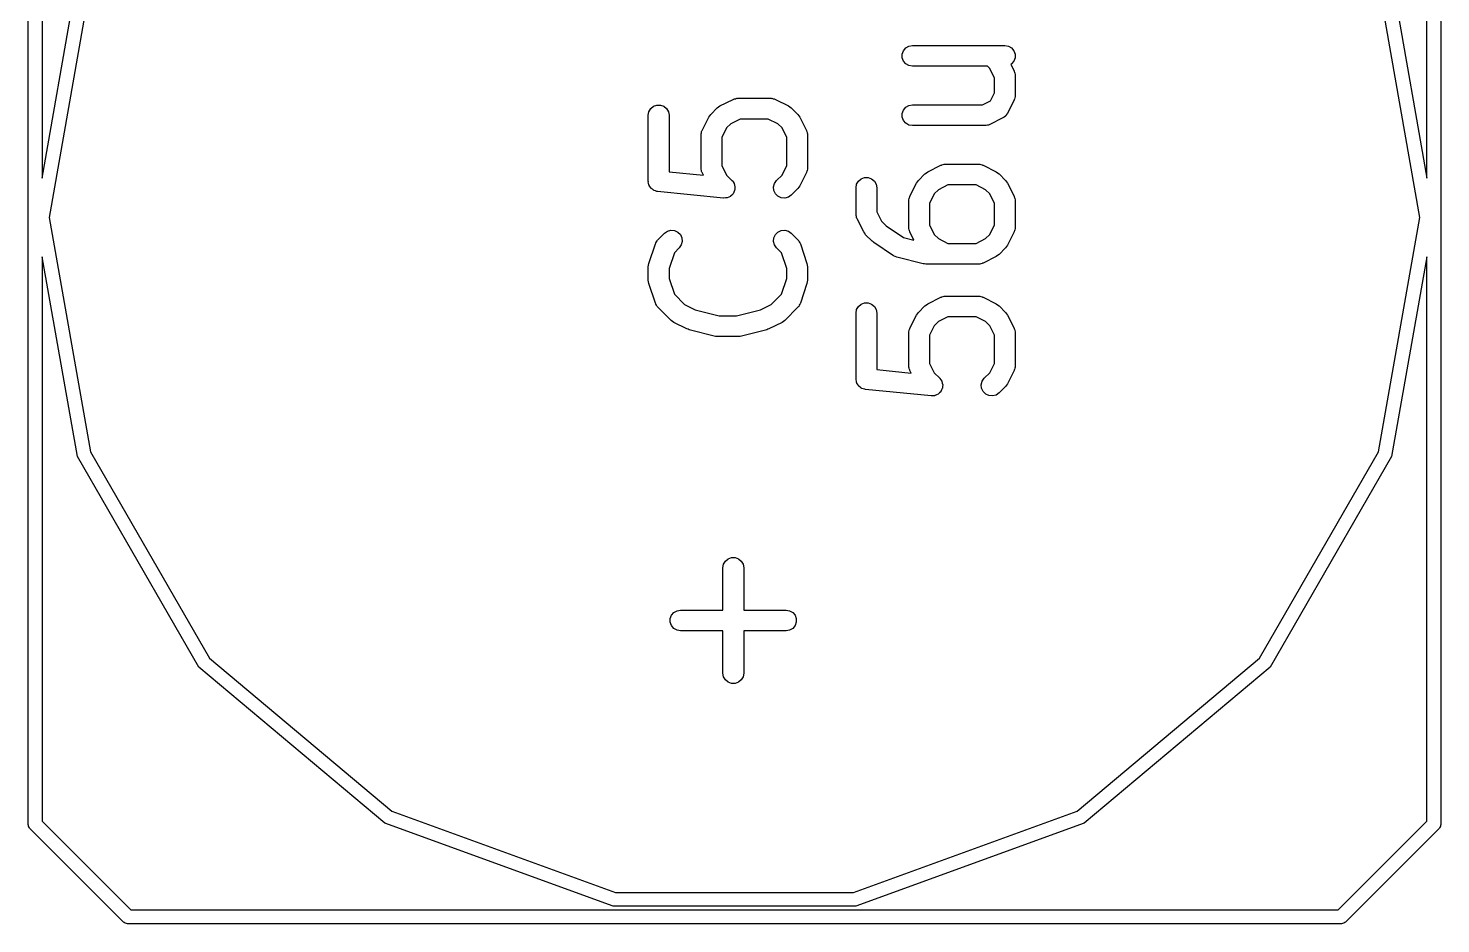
# Model space of a CAD drawing. Extents: x 1 to 57, y -99 to 45.
# Drawn here: x 23.9 to 34.1, y -98.6 to -92.13 of the extents above; entities that cross this region are included whole.
import ezdxf

# ---------------------------------------------------------------- set-up
doc = ezdxf.new("R2010")
doc.units = 0
doc.header["$MEASUREMENT"] = 0
doc.layers.add('BLACK', color=7, linetype='CONTINUOUS')

msp = doc.modelspace()

# ---------------------------------------------------------------- linework, layer by layer
at = {"layer": 'Black'}
for p, q in [((23.9, -97.88), (23.9, -88.45)), ((24, -88.5), (24, -93.2164)), ((34, -93.2164), (34, -88.5)), ((34.1, -88.45), (34.1, -97.88)), ((24, -93.2164), (24.2546, -91.7728)), ((33.7454, -91.7728), (34, -93.2164)), ((24.3485, -91.807), (24.05, -93.5)), ((33.95, -93.5), (33.6515, -91.807)), ((30.2119, -92.3203), (30.2208, -92.2958)), ((30.2208, -92.2958), (30.2375, -92.2759)), ((30.2375, -92.2759), (30.2601, -92.2629)), ((30.2601, -92.2629), (30.2857, -92.2583)), ((30.2857, -92.2583), (30.9524, -92.2583)), ((30.9524, -92.2583), (30.978, -92.2629)), ((30.978, -92.2629), (31.0006, -92.2759)), ((31.0006, -92.2759), (31.0173, -92.2958)), ((31.0173, -92.2958), (31.0262, -92.3203)), ((30.2119, -92.3464), (30.2119, -92.3203)), ((30.2208, -92.3708), (30.2119, -92.3464)), ((30.2375, -92.3908), (30.2208, -92.3708)), ((30.2601, -92.4038), (30.2375, -92.3908)), ((30.2857, -92.4083), (30.2601, -92.4038)), ((30.8261, -92.4083), (30.2857, -92.4083)), ((30.8431, -92.4254), (30.8261, -92.4083)), ((31.0006, -92.3908), (30.9951, -92.3939)), ((30.9951, -92.3939), (31.0195, -92.4426)), ((31.0173, -92.3708), (31.0006, -92.3908)), ((31.0262, -92.3464), (31.0173, -92.3708)), ((31.0262, -92.3203), (31.0262, -92.3464)), ((30.8774, -92.4939), (30.8431, -92.4254)), ((30.8774, -92.6013), (30.8774, -92.4939)), ((31.0195, -92.4426), (31.0207, -92.4468)), ((31.0207, -92.4468), (31.0229, -92.4505)), ((31.0229, -92.4505), (31.0244, -92.4592)), ((31.0244, -92.4592), (31.0269, -92.4676)), ((31.0269, -92.4676), (31.0266, -92.4719)), ((31.0266, -92.4719), (31.0274, -92.4762)), ((31.0274, -92.4762), (31.0274, -92.619)), ((30.8489, -92.6584), (30.8774, -92.6013)), ((28.3819, -92.7363), (28.3949, -92.7137)), ((28.3949, -92.7137), (28.4149, -92.697)), ((28.4149, -92.697), (28.4394, -92.688)), ((28.4394, -92.688), (28.4654, -92.688)), ((28.4654, -92.688), (28.4899, -92.697)), ((28.4899, -92.697), (28.5098, -92.7137)), ((28.5098, -92.7137), (28.5229, -92.7363)), ((28.8279, -92.7565), (28.8755, -92.7089)), ((28.8755, -92.7089), (28.8854, -92.702)), ((28.8854, -92.702), (28.895, -92.6948)), ((28.895, -92.6948), (28.9903, -92.6472)), ((28.9903, -92.6472), (28.9944, -92.646)), ((28.9944, -92.646), (28.9982, -92.6438)), ((28.9982, -92.6438), (29.0068, -92.6423)), ((29.0068, -92.6423), (29.0152, -92.6398)), ((29.0152, -92.6398), (29.0196, -92.64)), ((29.0196, -92.64), (29.0238, -92.6393)), ((29.0238, -92.6393), (29.2619, -92.6393)), ((29.2619, -92.6393), (29.2662, -92.64)), ((29.2662, -92.64), (29.2705, -92.6398)), ((29.2705, -92.6398), (29.2789, -92.6423)), ((29.2789, -92.6423), (29.2876, -92.6438)), ((29.2876, -92.6438), (29.2913, -92.646)), ((29.2913, -92.646), (29.2954, -92.6472)), ((29.2954, -92.6472), (29.3907, -92.6948)), ((29.3907, -92.6948), (29.4003, -92.702)), ((29.4003, -92.702), (29.4102, -92.7089)), ((29.4102, -92.7089), (29.4578, -92.7565)), ((30.2208, -92.7244), (30.2375, -92.7045)), ((30.2375, -92.7045), (30.2601, -92.6914)), ((30.2601, -92.6914), (30.2857, -92.6869)), ((30.2857, -92.6869), (30.7918, -92.6869)), ((30.7918, -92.6869), (30.8489, -92.6584)), ((31.0195, -92.6526), (30.9718, -92.7478)), ((31.0207, -92.6484), (31.0195, -92.6526)), ((31.0229, -92.6447), (31.0207, -92.6484)), ((31.0244, -92.636), (31.0229, -92.6447)), ((31.0269, -92.6276), (31.0244, -92.636)), ((31.0274, -92.619), (31.0266, -92.6233)), ((31.0266, -92.6233), (31.0269, -92.6276)), ((28.3774, -92.7619), (28.3819, -92.7363)), ((28.3774, -93.2381), (28.3774, -92.7619)), ((28.5229, -92.7363), (28.5274, -92.7619)), ((28.5274, -92.7619), (28.5274, -93.1702)), ((28.7663, -92.8712), (28.8139, -92.776)), ((28.8139, -92.776), (28.821, -92.7663)), ((28.821, -92.7663), (28.8279, -92.7565)), ((29.0415, -92.7893), (28.973, -92.8235)), ((29.2442, -92.7893), (29.0415, -92.7893)), ((29.3127, -92.8235), (29.2442, -92.7893)), ((29.4578, -92.7565), (29.4647, -92.7663)), ((29.4647, -92.7663), (29.4718, -92.776)), ((29.4718, -92.776), (29.5195, -92.8712)), ((30.2119, -92.7489), (30.2208, -92.7244)), ((30.2119, -92.7749), (30.2119, -92.7489)), ((30.2208, -92.7994), (30.2119, -92.7749)), ((30.2375, -92.8194), (30.2208, -92.7994)), ((30.2601, -92.8324), (30.2375, -92.8194)), ((30.9383, -92.7814), (30.8431, -92.829)), ((30.9471, -92.7748), (30.9383, -92.7814)), ((30.9563, -92.7687), (30.9471, -92.7748)), ((30.9576, -92.7671), (30.9563, -92.7687)), ((30.9592, -92.7659), (30.9576, -92.7671)), ((30.9653, -92.7567), (30.9592, -92.7659)), ((30.9718, -92.7478), (30.9653, -92.7567)), ((28.7583, -92.9048), (28.7591, -92.9005)), ((28.7583, -93.1429), (28.7583, -92.9048)), ((28.7588, -92.8962), (28.7613, -92.8878)), ((28.7591, -92.9005), (28.7588, -92.8962)), ((28.7613, -92.8878), (28.7629, -92.8791)), ((28.7629, -92.8791), (28.765, -92.8754)), ((28.765, -92.8754), (28.7663, -92.8712)), ((28.9426, -92.8539), (28.9083, -92.9225)), ((28.973, -92.8235), (28.9426, -92.8539)), ((29.3431, -92.8539), (29.3127, -92.8235)), ((29.3774, -92.9225), (29.3431, -92.8539)), ((29.5195, -92.8712), (29.5207, -92.8754)), ((29.5207, -92.8754), (29.5229, -92.8791)), ((29.5229, -92.8791), (29.5244, -92.8878)), ((29.5244, -92.8878), (29.5269, -92.8962)), ((29.5269, -92.8962), (29.5266, -92.9005)), ((29.5266, -92.9005), (29.5274, -92.9048)), ((29.5274, -92.9048), (29.5274, -93.1429)), ((30.2857, -92.8369), (30.2601, -92.8324)), ((30.8095, -92.8369), (30.2857, -92.8369)), ((30.8138, -92.8362), (30.8095, -92.8369)), ((30.8181, -92.8364), (30.8138, -92.8362)), ((30.8265, -92.8339), (30.8181, -92.8364)), ((30.8352, -92.8324), (30.8265, -92.8339)), ((30.8389, -92.8302), (30.8352, -92.8324)), ((30.8431, -92.829), (30.8389, -92.8302)), ((28.9083, -92.9225), (28.9083, -93.1252)), ((29.3774, -93.1252), (29.3774, -92.9225)), ((28.9083, -93.1252), (28.9426, -93.1937)), ((29.3431, -93.1937), (29.3774, -93.1252)), ((30.395, -93.171), (30.4903, -93.1234)), ((30.4903, -93.1234), (30.4944, -93.1222)), ((30.4944, -93.1222), (30.4982, -93.12)), ((30.4982, -93.12), (30.5068, -93.1185)), ((30.5068, -93.1185), (30.5152, -93.116)), ((30.5152, -93.116), (30.5196, -93.1162)), ((30.5196, -93.1162), (30.5238, -93.1155)), ((30.5238, -93.1155), (30.7619, -93.1155)), ((30.7619, -93.1155), (30.7662, -93.1162)), ((30.7662, -93.1162), (30.7705, -93.116)), ((30.7705, -93.116), (30.7789, -93.1185)), ((30.7789, -93.1185), (30.7876, -93.12)), ((30.7876, -93.12), (30.7913, -93.1222)), ((30.7913, -93.1222), (30.7954, -93.1234)), ((30.7954, -93.1234), (30.8907, -93.171)), ((28.5274, -93.1702), (28.7756, -93.195)), ((28.7591, -93.1471), (28.7583, -93.1429)), ((28.7588, -93.1514), (28.7591, -93.1471)), ((28.7613, -93.1599), (28.7588, -93.1514)), ((28.7629, -93.1685), (28.7613, -93.1599)), ((28.765, -93.1723), (28.7629, -93.1685)), ((28.7663, -93.1764), (28.765, -93.1723)), ((28.7756, -93.195), (28.7663, -93.1764)), ((28.9426, -93.1937), (28.9816, -93.2327)), ((29.3041, -93.2327), (29.3431, -93.1937)), ((29.5195, -93.1764), (29.4718, -93.2716)), ((29.5207, -93.1723), (29.5195, -93.1764)), ((29.5229, -93.1685), (29.5207, -93.1723)), ((29.5244, -93.1599), (29.5229, -93.1685)), ((29.5269, -93.1514), (29.5244, -93.1599)), ((29.5274, -93.1429), (29.5266, -93.1471)), ((29.5266, -93.1471), (29.5269, -93.1514)), ((29.8949, -93.2375), (29.9149, -93.2208)), ((29.9149, -93.2208), (29.9394, -93.2119)), ((29.9394, -93.2119), (29.9654, -93.2119)), ((29.9654, -93.2119), (29.9899, -93.2208)), ((29.9899, -93.2208), (30.0098, -93.2375)), ((30.3279, -93.2327), (30.3755, -93.1851)), ((30.3755, -93.1851), (30.3854, -93.1782)), ((30.3854, -93.1782), (30.395, -93.171)), ((30.8907, -93.171), (30.9003, -93.1782)), ((30.9003, -93.1782), (30.9102, -93.1851)), ((30.9102, -93.1851), (30.9578, -93.2327)), ((28.3779, -93.2409), (28.3774, -93.2381)), ((28.3776, -93.2437), (28.3779, -93.2409)), ((28.3801, -93.2536), (28.3776, -93.2437)), ((28.3819, -93.2637), (28.3801, -93.2536)), ((28.3833, -93.2662), (28.3819, -93.2637)), ((28.384, -93.2689), (28.3833, -93.2662)), ((28.3898, -93.2774), (28.384, -93.2689)), ((28.3949, -93.2863), (28.3898, -93.2774)), ((28.3971, -93.2881), (28.3949, -93.2863)), ((28.3987, -93.2905), (28.3971, -93.2881)), ((28.407, -93.2965), (28.3987, -93.2905)), ((28.4149, -93.303), (28.407, -93.2965)), ((28.4175, -93.304), (28.4149, -93.303)), ((28.4198, -93.3057), (28.4175, -93.304)), ((28.4297, -93.3084), (28.4198, -93.3057)), ((28.4394, -93.312), (28.4297, -93.3084)), ((28.4422, -93.312), (28.4394, -93.312)), ((28.4449, -93.3127), (28.4422, -93.312)), ((28.9211, -93.3603), (28.4449, -93.3127)), ((28.9895, -93.3295), (28.9805, -93.3382)), ((28.9816, -93.2327), (28.9819, -93.2331)), ((28.9819, -93.2331), (28.9823, -93.2333)), ((28.9823, -93.2333), (28.9893, -93.2437)), ((28.9893, -93.2437), (28.9965, -93.254)), ((28.9897, -93.3291), (28.9895, -93.3295)), ((28.99, -93.3287), (28.9897, -93.3291)), ((28.9953, -93.3173), (28.99, -93.3287)), ((29.0008, -93.306), (28.9953, -93.3173)), ((28.9965, -93.254), (28.9967, -93.2545)), ((28.9967, -93.2545), (28.9969, -93.2549)), ((28.9969, -93.2549), (29, -93.2671)), ((29, -93.2671), (29.0033, -93.2792)), ((29.001, -93.3051), (29.0008, -93.3056)), ((29.0008, -93.3056), (29.0008, -93.306)), ((29.0021, -93.2926), (29.001, -93.3051)), ((29.0034, -93.2801), (29.0021, -93.2926)), ((29.0033, -93.2792), (29.0032, -93.2796)), ((29.0032, -93.2796), (29.0034, -93.2801)), ((29.2824, -93.2792), (29.2892, -93.254)), ((29.2847, -93.3051), (29.2824, -93.2792)), ((29.2957, -93.3287), (29.2847, -93.3051)), ((29.2892, -93.254), (29.3041, -93.2327)), ((29.3141, -93.3472), (29.2957, -93.3287)), ((29.4578, -93.2911), (29.4102, -93.3387)), ((29.4647, -93.2813), (29.4578, -93.2911)), ((29.4718, -93.2716), (29.4647, -93.2813)), ((29.8774, -93.2857), (29.8819, -93.2601)), ((29.8774, -93.4762), (29.8774, -93.2857)), ((29.8819, -93.2601), (29.8949, -93.2375)), ((30.0098, -93.2375), (30.0229, -93.2601)), ((30.0229, -93.2601), (30.0274, -93.2857)), ((30.0274, -93.2857), (30.0274, -93.4585)), ((30.2663, -93.3474), (30.3139, -93.2522)), ((30.3139, -93.2522), (30.321, -93.2425)), ((30.321, -93.2425), (30.3279, -93.2327)), ((30.473, -93.2997), (30.4426, -93.3301)), ((30.5415, -93.2655), (30.473, -93.2997)), ((30.7442, -93.2655), (30.5415, -93.2655)), ((30.8127, -93.2997), (30.7442, -93.2655)), ((30.8431, -93.3301), (30.8127, -93.2997)), ((30.9578, -93.2327), (30.9647, -93.2425)), ((30.9647, -93.2425), (30.9718, -93.2522)), ((30.9718, -93.2522), (31.0195, -93.3474)), ((28.9216, -93.3603), (28.9211, -93.3603)), ((28.922, -93.3604), (28.9216, -93.3603)), ((28.9345, -93.3593), (28.922, -93.3604)), ((28.9471, -93.3584), (28.9345, -93.3593)), ((28.9475, -93.3582), (28.9471, -93.3584)), ((28.948, -93.3582), (28.9475, -93.3582)), ((28.9594, -93.3529), (28.948, -93.3582)), ((28.9708, -93.3477), (28.9594, -93.3529)), ((28.9712, -93.3474), (28.9708, -93.3477)), ((28.9716, -93.3472), (28.9712, -93.3474)), ((28.9805, -93.3382), (28.9716, -93.3472)), ((29.3377, -93.3582), (29.3141, -93.3472)), ((29.3637, -93.3604), (29.3377, -93.3582)), ((29.3888, -93.3537), (29.3637, -93.3604)), ((29.4102, -93.3387), (29.3888, -93.3537)), ((30.2583, -93.381), (30.2591, -93.3767)), ((30.2583, -93.5714), (30.2583, -93.381)), ((30.2588, -93.3724), (30.2613, -93.364)), ((30.2591, -93.3767), (30.2588, -93.3724)), ((30.2613, -93.364), (30.2629, -93.3553)), ((30.2629, -93.3553), (30.265, -93.3516)), ((30.265, -93.3516), (30.2663, -93.3474)), ((30.4426, -93.3301), (30.4083, -93.3987)), ((30.4083, -93.3987), (30.4083, -93.5537)), ((30.8774, -93.3987), (30.8431, -93.3301)), ((30.8774, -93.5537), (30.8774, -93.3987)), ((31.0195, -93.3474), (31.0207, -93.3516)), ((31.0207, -93.3516), (31.0229, -93.3553)), ((31.0229, -93.3553), (31.0244, -93.364)), ((31.0244, -93.364), (31.0269, -93.3724)), ((31.0269, -93.3724), (31.0266, -93.3767)), ((31.0266, -93.3767), (31.0274, -93.381)), ((31.0274, -93.381), (31.0274, -93.5714)), ((24.05, -93.5), (24.3485, -95.193)), ((29.8781, -93.4804), (29.8774, -93.4762)), ((29.8779, -93.4848), (29.8781, -93.4804)), ((29.8804, -93.4932), (29.8779, -93.4848)), ((29.8819, -93.5018), (29.8804, -93.4932)), ((29.8841, -93.5056), (29.8819, -93.5018)), ((29.8853, -93.5097), (29.8841, -93.5056)), ((29.9329, -93.605), (29.8853, -93.5097)), ((30.0274, -93.4585), (30.0616, -93.527)), ((30.0616, -93.527), (30.0954, -93.5608)), ((33.6515, -95.193), (33.95, -93.5)), ((28.447, -93.6613), (28.4946, -93.6136)), ((28.4946, -93.6136), (28.5159, -93.5987)), ((28.5159, -93.5987), (28.5411, -93.592)), ((28.5411, -93.592), (28.567, -93.5942)), ((28.567, -93.5942), (28.5906, -93.6052)), ((28.5906, -93.6052), (28.6091, -93.6236)), ((28.6091, -93.6236), (28.6201, -93.6473)), ((29.2847, -93.6473), (29.2957, -93.6236)), ((29.2957, -93.6236), (29.3141, -93.6052)), ((29.3141, -93.6052), (29.3377, -93.5942)), ((29.3377, -93.5942), (29.3637, -93.592)), ((29.3637, -93.592), (29.3888, -93.5987)), ((29.3888, -93.5987), (29.4102, -93.6136)), ((29.4102, -93.6136), (29.4578, -93.6613)), ((29.9401, -93.6146), (29.9329, -93.605)), ((29.947, -93.6245), (29.9401, -93.6146)), ((29.9946, -93.6721), (29.947, -93.6245)), ((30.0954, -93.5608), (30.2213, -93.6447)), ((30.2591, -93.5757), (30.2583, -93.5714)), ((30.2588, -93.58), (30.2591, -93.5757)), ((30.2613, -93.5884), (30.2588, -93.58)), ((30.2629, -93.5971), (30.2613, -93.5884)), ((30.265, -93.6008), (30.2629, -93.5971)), ((30.2663, -93.605), (30.265, -93.6008)), ((30.2954, -93.6632), (30.2663, -93.605)), ((30.4083, -93.5537), (30.4426, -93.6222)), ((30.4426, -93.6222), (30.473, -93.6526)), ((30.8127, -93.6526), (30.8431, -93.6222)), ((30.8431, -93.6222), (30.8774, -93.5537)), ((31.0195, -93.605), (30.9718, -93.7002)), ((31.0207, -93.6008), (31.0195, -93.605)), ((31.0229, -93.5971), (31.0207, -93.6008)), ((31.0244, -93.5884), (31.0229, -93.5971)), ((31.0269, -93.58), (31.0244, -93.5884)), ((31.0274, -93.5714), (31.0266, -93.5757)), ((31.0266, -93.5757), (31.0269, -93.58)), ((28.3812, -93.8334), (28.4288, -93.6906)), ((28.4288, -93.6906), (28.4309, -93.6868)), ((28.4309, -93.6868), (28.432, -93.6826)), ((28.432, -93.6826), (28.4371, -93.6754)), ((28.4371, -93.6754), (28.4413, -93.6677)), ((28.4413, -93.6677), (28.4445, -93.6648)), ((28.4445, -93.6648), (28.447, -93.6613)), ((28.6007, -93.7197), (28.5656, -93.7548)), ((28.6156, -93.6984), (28.6007, -93.7197)), ((28.6223, -93.6732), (28.6156, -93.6984)), ((28.6201, -93.6473), (28.6223, -93.6732)), ((29.2824, -93.6732), (29.2847, -93.6473)), ((29.2892, -93.6984), (29.2824, -93.6732)), ((29.3041, -93.7197), (29.2892, -93.6984)), ((29.3392, -93.7548), (29.3041, -93.7197)), ((29.4578, -93.6613), (29.4603, -93.6648)), ((29.4603, -93.6648), (29.4635, -93.6677)), ((29.4635, -93.6677), (29.4677, -93.6754)), ((29.4677, -93.6754), (29.4727, -93.6826)), ((29.4727, -93.6826), (29.4739, -93.6868)), ((29.4739, -93.6868), (29.4759, -93.6906)), ((29.4759, -93.6906), (29.5235, -93.8334)), ((30.0007, -93.6763), (29.9946, -93.6721)), ((30.006, -93.6815), (30.0007, -93.6763)), ((30.1489, -93.7767), (30.006, -93.6815)), ((30.2213, -93.6447), (30.2954, -93.6632)), ((30.473, -93.6526), (30.5415, -93.6869)), ((30.5415, -93.6869), (30.7442, -93.6869)), ((30.7442, -93.6869), (30.8127, -93.6526)), ((30.9578, -93.7197), (30.9102, -93.7673)), ((30.9647, -93.7099), (30.9578, -93.7197)), ((30.9718, -93.7002), (30.9647, -93.7099)), ((24.2546, -95.2272), (24, -93.7836)), ((24, -93.7836), (24, -97.8593)), ((28.3795, -93.8453), (28.3812, -93.8334)), ((28.5656, -93.7548), (28.5274, -93.8693)), ((29.3774, -93.8693), (29.3392, -93.7548)), ((29.5235, -93.8334), (29.5253, -93.8453)), ((30.1606, -93.7818), (30.1489, -93.7767)), ((30.1723, -93.787), (30.1606, -93.7818)), ((30.3628, -93.8347), (30.1723, -93.787)), ((30.3719, -93.8353), (30.3628, -93.8347)), ((30.381, -93.8369), (30.3719, -93.8353)), ((30.7619, -93.8369), (30.381, -93.8369)), ((30.7662, -93.8362), (30.7619, -93.8369)), ((30.7705, -93.8364), (30.7662, -93.8362)), ((30.7789, -93.8339), (30.7705, -93.8364)), ((30.7876, -93.8324), (30.7789, -93.8339)), ((30.7913, -93.8302), (30.7876, -93.8324)), ((30.7954, -93.829), (30.7913, -93.8302)), ((30.8907, -93.7814), (30.7954, -93.829)), ((30.9003, -93.7742), (30.8907, -93.7814)), ((30.9102, -93.7673), (30.9003, -93.7742)), ((34, -93.7836), (33.7454, -95.2272)), ((34, -97.8593), (34, -93.7836)), ((28.3774, -93.8571), (28.3795, -93.8453)), ((28.3774, -93.9524), (28.3774, -93.8571)), ((28.5274, -93.8693), (28.5274, -93.9402)), ((28.5274, -93.9402), (28.5656, -94.0547)), ((29.3392, -94.0547), (29.3774, -93.9402)), ((29.3774, -93.9402), (29.3774, -93.8693)), ((29.5253, -93.8453), (29.5274, -93.8571)), ((29.5274, -93.8571), (29.5274, -93.9524)), ((28.3795, -93.9642), (28.3774, -93.9524)), ((28.3812, -93.9761), (28.3795, -93.9642)), ((28.4288, -94.119), (28.3812, -93.9761)), ((29.5235, -93.9761), (29.4759, -94.119)), ((29.5253, -93.9642), (29.5235, -93.9761)), ((29.5274, -93.9524), (29.5253, -93.9642)), ((28.4309, -94.1228), (28.4288, -94.119)), ((28.432, -94.1269), (28.4309, -94.1228)), ((28.4371, -94.1341), (28.432, -94.1269)), ((28.4413, -94.1419), (28.4371, -94.1341)), ((28.4445, -94.1447), (28.4413, -94.1419)), ((28.447, -94.1483), (28.4445, -94.1447)), ((28.5656, -94.0547), (28.6397, -94.1288)), ((28.6397, -94.1288), (28.7167, -94.1673)), ((29.1881, -94.1673), (29.2651, -94.1288)), ((29.2651, -94.1288), (29.3392, -94.0547)), ((29.4603, -94.1447), (29.4578, -94.1483)), ((29.4635, -94.1419), (29.4603, -94.1447)), ((29.4677, -94.1341), (29.4635, -94.1419)), ((29.4727, -94.1269), (29.4677, -94.1341)), ((29.4739, -94.1228), (29.4727, -94.1269)), ((29.4759, -94.119), (29.4739, -94.1228)), ((29.8819, -94.1648), (29.8949, -94.1423)), ((29.8949, -94.1423), (29.9149, -94.1255)), ((29.9149, -94.1255), (29.9394, -94.1166)), ((29.9394, -94.1166), (29.9654, -94.1166)), ((29.9654, -94.1166), (29.9899, -94.1255)), ((29.9899, -94.1255), (30.0098, -94.1423)), ((30.0098, -94.1423), (30.0229, -94.1648)), ((30.3279, -94.1851), (30.3755, -94.1374)), ((30.3755, -94.1374), (30.3854, -94.1306)), ((30.3854, -94.1306), (30.395, -94.1234)), ((30.395, -94.1234), (30.4903, -94.0758)), ((30.4903, -94.0758), (30.4944, -94.0745)), ((30.4944, -94.0745), (30.4982, -94.0724)), ((30.4982, -94.0724), (30.5068, -94.0709)), ((30.5068, -94.0709), (30.5152, -94.0683)), ((30.5152, -94.0683), (30.5196, -94.0686)), ((30.5196, -94.0686), (30.5238, -94.0679)), ((30.5238, -94.0679), (30.7619, -94.0679)), ((30.7619, -94.0679), (30.7662, -94.0686)), ((30.7662, -94.0686), (30.7705, -94.0683)), ((30.7705, -94.0683), (30.7789, -94.0709)), ((30.7789, -94.0709), (30.7876, -94.0724)), ((30.7876, -94.0724), (30.7913, -94.0745)), ((30.7913, -94.0745), (30.7954, -94.0758)), ((30.7954, -94.0758), (30.8907, -94.1234)), ((30.8907, -94.1234), (30.9003, -94.1306)), ((30.9003, -94.1306), (30.9102, -94.1374)), ((30.9102, -94.1374), (30.9578, -94.1851)), ((28.5422, -94.2435), (28.447, -94.1483)), ((28.552, -94.2504), (28.5422, -94.2435)), ((28.7167, -94.1673), (28.8902, -94.2107)), ((28.8902, -94.2107), (29.0146, -94.2107)), ((29.0146, -94.2107), (29.1881, -94.1673)), ((29.3626, -94.2435), (29.3527, -94.2504)), ((29.4578, -94.1483), (29.3626, -94.2435)), ((29.8774, -94.1905), (29.8819, -94.1648)), ((29.8774, -94.6667), (29.8774, -94.1905)), ((30.0229, -94.1648), (30.0274, -94.1905)), ((30.0274, -94.1905), (30.0274, -94.5988)), ((30.2663, -94.2998), (30.3139, -94.2046)), ((30.3139, -94.2046), (30.321, -94.1949)), ((30.321, -94.1949), (30.3279, -94.1851)), ((30.5415, -94.2179), (30.473, -94.2521)), ((30.7442, -94.2179), (30.5415, -94.2179)), ((30.8127, -94.2521), (30.7442, -94.2179)), ((30.9578, -94.1851), (30.9647, -94.1949)), ((30.9647, -94.1949), (30.9718, -94.2046)), ((30.9718, -94.2046), (31.0195, -94.2998)), ((28.5617, -94.2576), (28.552, -94.2504)), ((28.6569, -94.3052), (28.5617, -94.2576)), ((28.6648, -94.3075), (28.6569, -94.3052)), ((28.6723, -94.3109), (28.6648, -94.3075)), ((28.8628, -94.3585), (28.6723, -94.3109)), ((29.2325, -94.3109), (29.042, -94.3585)), ((29.24, -94.3075), (29.2325, -94.3109)), ((29.2478, -94.3052), (29.24, -94.3075)), ((29.3431, -94.2576), (29.2478, -94.3052)), ((29.3527, -94.2504), (29.3431, -94.2576)), ((30.2583, -94.3333), (30.2591, -94.3291)), ((30.2583, -94.5714), (30.2583, -94.3333)), ((30.2588, -94.3248), (30.2613, -94.3163)), ((30.2591, -94.3291), (30.2588, -94.3248)), ((30.2613, -94.3163), (30.2629, -94.3077)), ((30.2629, -94.3077), (30.265, -94.3039)), ((30.265, -94.3039), (30.2663, -94.2998)), ((30.4426, -94.2825), (30.4083, -94.351)), ((30.473, -94.2521), (30.4426, -94.2825)), ((30.8431, -94.2825), (30.8127, -94.2521)), ((30.8774, -94.351), (30.8431, -94.2825)), ((31.0195, -94.2998), (31.0207, -94.3039)), ((31.0207, -94.3039), (31.0229, -94.3077)), ((31.0229, -94.3077), (31.0244, -94.3163)), ((31.0244, -94.3163), (31.0269, -94.3248)), ((31.0269, -94.3248), (31.0266, -94.3291)), ((31.0266, -94.3291), (31.0274, -94.3333)), ((31.0274, -94.3333), (31.0274, -94.5714)), ((28.8719, -94.3591), (28.8628, -94.3585)), ((28.881, -94.3607), (28.8719, -94.3591)), ((29.0238, -94.3607), (28.881, -94.3607)), ((29.0328, -94.3591), (29.0238, -94.3607)), ((29.042, -94.3585), (29.0328, -94.3591)), ((30.4083, -94.351), (30.4083, -94.5537)), ((30.8774, -94.5537), (30.8774, -94.351)), ((30.4083, -94.5537), (30.4426, -94.6222)), ((30.8431, -94.6222), (30.8774, -94.5537)), ((30.0274, -94.5988), (30.2756, -94.6236)), ((30.2591, -94.5757), (30.2583, -94.5714)), ((30.2588, -94.58), (30.2591, -94.5757)), ((30.2613, -94.5884), (30.2588, -94.58)), ((30.2629, -94.5971), (30.2613, -94.5884)), ((30.265, -94.6008), (30.2629, -94.5971)), ((30.2663, -94.605), (30.265, -94.6008)), ((30.2756, -94.6236), (30.2663, -94.605)), ((30.4426, -94.6222), (30.4816, -94.6613)), ((30.8041, -94.6613), (30.8431, -94.6222)), ((31.0195, -94.605), (30.9718, -94.7002)), ((31.0207, -94.6008), (31.0195, -94.605)), ((31.0229, -94.5971), (31.0207, -94.6008)), ((31.0244, -94.5884), (31.0229, -94.5971)), ((31.0269, -94.58), (31.0244, -94.5884)), ((31.0274, -94.5714), (31.0266, -94.5757)), ((31.0266, -94.5757), (31.0269, -94.58)), ((29.8779, -94.6695), (29.8774, -94.6667)), ((29.8776, -94.6723), (29.8779, -94.6695)), ((29.8801, -94.6822), (29.8776, -94.6723)), ((29.8819, -94.6923), (29.8801, -94.6822)), ((29.8833, -94.6948), (29.8819, -94.6923)), ((29.884, -94.6975), (29.8833, -94.6948)), ((29.8898, -94.706), (29.884, -94.6975)), ((29.8949, -94.7149), (29.8898, -94.706)), ((29.8971, -94.7167), (29.8949, -94.7149)), ((29.8987, -94.719), (29.8971, -94.7167)), ((29.907, -94.725), (29.8987, -94.719)), ((29.9149, -94.7316), (29.907, -94.725)), ((29.9175, -94.7326), (29.9149, -94.7316)), ((29.9198, -94.7342), (29.9175, -94.7326)), ((29.9297, -94.737), (29.9198, -94.7342)), ((29.9394, -94.7405), (29.9297, -94.737)), ((29.9422, -94.7405), (29.9394, -94.7405)), ((29.9449, -94.7413), (29.9422, -94.7405)), ((30.4211, -94.7889), (29.9449, -94.7413)), ((30.4816, -94.6613), (30.4819, -94.6616)), ((30.4819, -94.6616), (30.4823, -94.6619)), ((30.4823, -94.6619), (30.4893, -94.6723)), ((30.4893, -94.6723), (30.4965, -94.6826)), ((30.4897, -94.7576), (30.4895, -94.7581)), ((30.49, -94.7573), (30.4897, -94.7576)), ((30.4953, -94.7459), (30.49, -94.7573)), ((30.5008, -94.7346), (30.4953, -94.7459)), ((30.4965, -94.6826), (30.4967, -94.683)), ((30.4967, -94.683), (30.4969, -94.6834)), ((30.4969, -94.6834), (30.5, -94.6956)), ((30.5, -94.6956), (30.5033, -94.7077)), ((30.501, -94.7337), (30.5008, -94.7341)), ((30.5008, -94.7341), (30.5008, -94.7346)), ((30.5021, -94.7212), (30.501, -94.7337)), ((30.5034, -94.7087), (30.5021, -94.7212)), ((30.5033, -94.7077), (30.5032, -94.7082)), ((30.5032, -94.7082), (30.5034, -94.7087)), ((30.7824, -94.7077), (30.7892, -94.6826)), ((30.7847, -94.7337), (30.7824, -94.7077)), ((30.7957, -94.7573), (30.7847, -94.7337)), ((30.7892, -94.6826), (30.8041, -94.6613)), ((30.8141, -94.7757), (30.7957, -94.7573)), ((30.9578, -94.7197), (30.9102, -94.7673)), ((30.9647, -94.7099), (30.9578, -94.7197)), ((30.9718, -94.7002), (30.9647, -94.7099)), ((30.4216, -94.7889), (30.4211, -94.7889)), ((30.422, -94.789), (30.4216, -94.7889)), ((30.4345, -94.7879), (30.422, -94.789)), ((30.4471, -94.787), (30.4345, -94.7879)), ((30.4475, -94.7868), (30.4471, -94.787)), ((30.448, -94.7867), (30.4475, -94.7868)), ((30.4594, -94.7814), (30.448, -94.7867)), ((30.4708, -94.7763), (30.4594, -94.7814)), ((30.4712, -94.7759), (30.4708, -94.7763)), ((30.4716, -94.7757), (30.4712, -94.7759)), ((30.4805, -94.7668), (30.4716, -94.7757)), ((30.4895, -94.7581), (30.4805, -94.7668)), ((30.8377, -94.7867), (30.8141, -94.7757)), ((30.8637, -94.789), (30.8377, -94.7867)), ((30.8888, -94.7823), (30.8637, -94.789)), ((30.9102, -94.7673), (30.8888, -94.7823)), ((25.1315, -96.7461), (24.2546, -95.2272)), ((24.3485, -95.193), (25.2081, -96.6818)), ((32.7919, -96.6818), (33.6515, -95.193)), ((33.7454, -95.2272), (32.8685, -96.7461)), ((28.921, -96.0034), (28.934, -95.9808)), ((28.934, -95.9808), (28.9539, -95.9641)), ((28.9539, -95.9641), (28.9784, -95.9552)), ((28.9784, -95.9552), (29.0045, -95.9552)), ((29.0045, -95.9552), (29.0289, -95.9641)), ((29.0289, -95.9641), (29.0489, -95.9808)), ((29.0489, -95.9808), (29.0619, -96.0034)), ((28.9164, -96.029), (28.921, -96.0034)), ((28.9164, -96.335), (28.9164, -96.029)), ((29.0619, -96.0034), (29.0664, -96.029)), ((29.0664, -96.029), (29.0664, -96.335)), ((28.5366, -96.397), (28.5455, -96.3725)), ((28.5455, -96.3725), (28.5623, -96.3525)), ((28.5623, -96.3525), (28.5848, -96.3395)), ((28.5848, -96.3395), (28.6105, -96.335)), ((28.6105, -96.335), (28.9164, -96.335)), ((29.0664, -96.335), (29.3724, -96.335)), ((29.3724, -96.335), (29.398, -96.3395)), ((29.398, -96.3395), (29.4206, -96.3525)), ((29.4206, -96.3525), (29.4373, -96.3725)), ((29.4373, -96.3725), (29.4462, -96.397)), ((28.5366, -96.423), (28.5366, -96.397)), ((28.5455, -96.4475), (28.5366, -96.423)), ((28.5623, -96.4675), (28.5455, -96.4475)), ((28.5848, -96.4805), (28.5623, -96.4675)), ((28.6105, -96.485), (28.5848, -96.4805)), ((28.9164, -96.485), (28.6105, -96.485)), ((28.9164, -96.791), (28.9164, -96.485)), ((29.3724, -96.485), (29.0664, -96.485)), ((29.0664, -96.485), (29.0664, -96.791)), ((29.398, -96.4805), (29.3724, -96.485)), ((29.4206, -96.4675), (29.398, -96.4805)), ((29.4373, -96.4475), (29.4206, -96.4675)), ((29.4462, -96.423), (29.4373, -96.4475)), ((29.4462, -96.397), (29.4462, -96.423)), ((25.2081, -96.6818), (26.525, -97.7868)), ((31.475, -97.7868), (32.7919, -96.6818)), ((26.475, -97.8734), (25.1315, -96.7461)), ((28.921, -96.8166), (28.9164, -96.791)), ((29.0664, -96.791), (29.0619, -96.8166)), ((32.8685, -96.7461), (31.525, -97.8734)), ((28.934, -96.8392), (28.921, -96.8166)), ((28.9539, -96.8559), (28.934, -96.8392)), ((28.9784, -96.8648), (28.9539, -96.8559)), ((29.0045, -96.8648), (28.9784, -96.8648)), ((29.0289, -96.8559), (29.0045, -96.8648)), ((29.0489, -96.8392), (29.0289, -96.8559)), ((29.0619, -96.8166), (29.0489, -96.8392)), ((26.525, -97.7868), (28.1404, -98.3748)), ((29.8596, -98.3748), (31.475, -97.7868)), ((23.9004, -97.8822), (23.9, -97.88)), ((23.9002, -97.8844), (23.9004, -97.8822)), ((23.9019, -97.8907), (23.9002, -97.8844)), ((23.903, -97.8971), (23.9019, -97.8907)), ((23.9041, -97.899), (23.903, -97.8971)), ((23.9047, -97.9011), (23.9041, -97.899)), ((23.9084, -97.9065), (23.9047, -97.9011)), ((23.9117, -97.9121), (23.9084, -97.9065)), ((23.9134, -97.9136), (23.9117, -97.9121)), ((23.9146, -97.9154), (23.9134, -97.9136)), ((24.5846, -98.5854), (23.9146, -97.9154)), ((24, -97.8593), (24.6407, -98.5)), ((28.1231, -98.4733), (26.475, -97.8734)), ((31.525, -97.8734), (29.8769, -98.4733)), ((33.3593, -98.5), (34, -97.8593)), ((34.0854, -97.9154), (33.4154, -98.5854)), ((34.0866, -97.9136), (34.0854, -97.9154)), ((34.0883, -97.9121), (34.0866, -97.9136)), ((34.0916, -97.9065), (34.0883, -97.9121)), ((34.0953, -97.9011), (34.0916, -97.9065)), ((34.0959, -97.899), (34.0953, -97.9011)), ((34.097, -97.8971), (34.0959, -97.899)), ((34.0981, -97.8907), (34.097, -97.8971)), ((34.0998, -97.8844), (34.0981, -97.8907)), ((34.1, -97.88), (34.0996, -97.8822)), ((34.0996, -97.8822), (34.0998, -97.8844)), ((28.1404, -98.3748), (29.8596, -98.3748)), ((24.6407, -98.5), (33.3593, -98.5)), ((29.8769, -98.4733), (28.1231, -98.4733)), ((24.5864, -98.5866), (24.5846, -98.5854)), ((24.5879, -98.5883), (24.5864, -98.5866)), ((24.5935, -98.5916), (24.5879, -98.5883)), ((24.5989, -98.5953), (24.5935, -98.5916)), ((24.601, -98.5959), (24.5989, -98.5953)), ((24.6029, -98.597), (24.601, -98.5959)), ((24.6093, -98.5981), (24.6029, -98.597)), ((24.6156, -98.5998), (24.6093, -98.5981)), ((24.6178, -98.5996), (24.6156, -98.5998)), ((24.62, -98.6), (24.6178, -98.5996)), ((33.38, -98.6), (24.62, -98.6)), ((33.3822, -98.5996), (33.38, -98.6)), ((33.3844, -98.5998), (33.3822, -98.5996)), ((33.3907, -98.5981), (33.3844, -98.5998)), ((33.3971, -98.597), (33.3907, -98.5981)), ((33.399, -98.5959), (33.3971, -98.597)), ((33.4011, -98.5953), (33.399, -98.5959)), ((33.4065, -98.5916), (33.4011, -98.5953)), ((33.4121, -98.5883), (33.4065, -98.5916)), ((33.4136, -98.5866), (33.4121, -98.5883)), ((33.4154, -98.5854), (33.4136, -98.5866))]:
    msp.add_line(p, q, dxfattribs=at)

doc.saveas('drawing.dxf')
